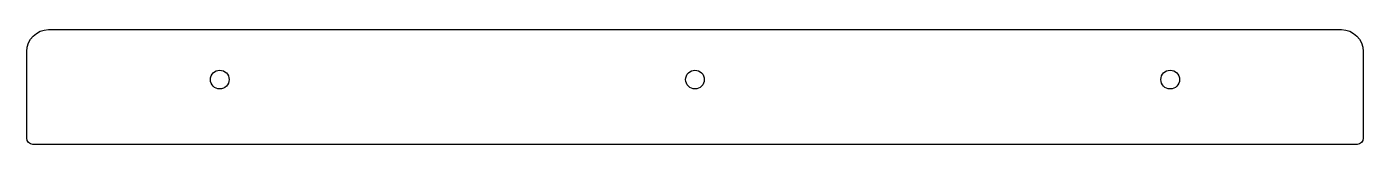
# Model space of a CAD drawing. Header units: millimetres. Extents: x -99 to 115, y -1 to 17.
import ezdxf

# ---------------------------------------------------------------- set-up
doc = ezdxf.new("R2010")
doc.units = ezdxf.units.MM
doc.header["$MEASUREMENT"] = 0
doc.layers.get('0').update_dxf_attribs({"lineweight": 0})

msp = doc.modelspace()

# ---------------------------------------------------------------- linework, layer by layer
at = {"color": 7, "lineweight": 25}
for centre in [(-68.09, 9.48), (8.11, 9.48), (84.31, 9.48)]:
    msp.add_circle(centre, 1.5, dxfattribs=at)
msp.add_open_spline([(114.27, -0.9), (114.82, -0.9), (115.27, -0.45), (115.27, 0.1), (115.27, 0.1), (115.27, 13.98), (115.27, 13.98), (115.27, 15.91), (113.7, 17.48), (111.77, 17.48), (111.77, 17.48), (-95.54, 17.48), (-95.54, 17.48), (-97.48, 17.48), (-99.04, 15.91), (-99.04, 13.98), (-99.04, 13.98), (-99.04, 0.1), (-99.04, 0.1), (-99.04, -0.45), (-98.59, -0.9), (-98.04, -0.9), (-98.04, -0.9), (114.27, -0.9), (114.27, -0.9)], degree=3, knots=[0, 0, 0, 0, 1, 1, 1, 2, 2, 2, 3, 3, 3, 4, 4, 4, 5, 5, 5, 6, 6, 6, 7, 7, 7, 8, 8, 8, 8], dxfattribs=at)

doc.saveas('drawing.dxf')
